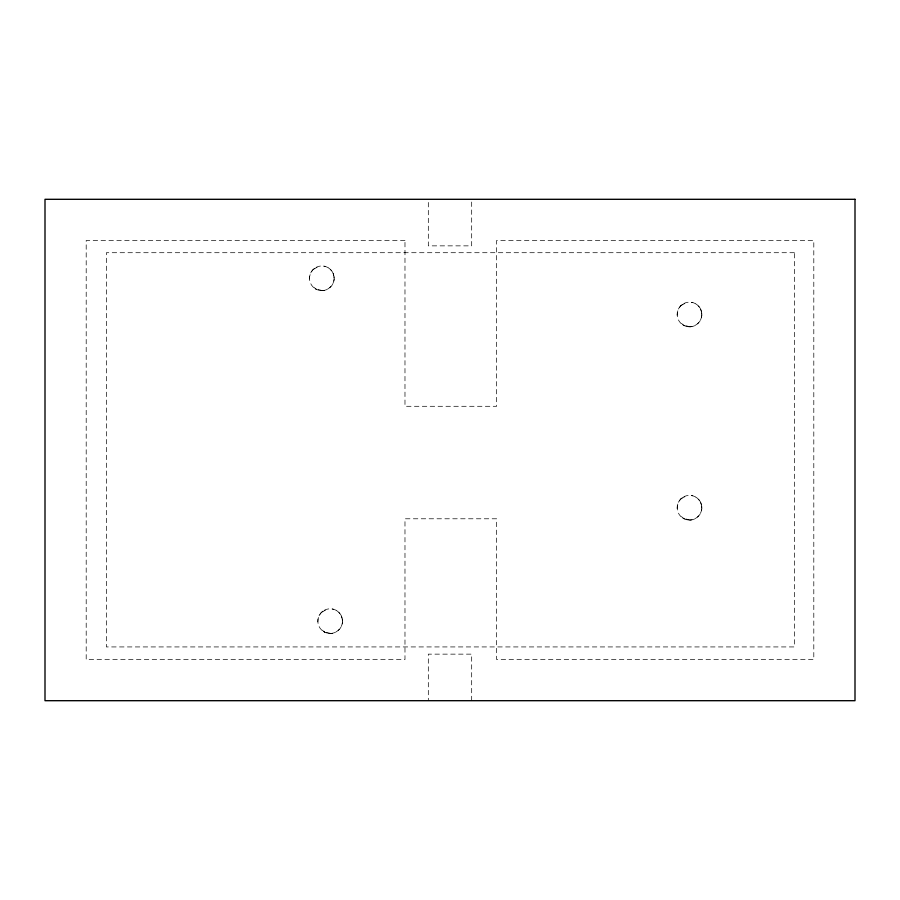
<?xml version="1.0" encoding="UTF-8"?>
<svg xmlns="http://www.w3.org/2000/svg" width="900" height="900" viewBox="0 0 900 900"><rect width="100%" height="100%" fill="white"/><g stroke="black" fill="none" stroke-linecap="round" stroke-linejoin="round"><path stroke-width="0.67" stroke-dasharray="4.5 3.38" d="M314.606 268.267C310.624 271.148 308.745 276.345 309.814 281.126M322.954 611.111C318.971 614.002 317.093 619.2 318.161 623.981M682.29 304.47C678.308 307.35 676.429 312.548 677.498 317.329M682.29 497.7C678.308 500.58 676.429 505.777 677.498 510.57M313.178 269.471L318.994 266.265L318.274 266.456M680.861 305.662L686.666 302.456L685.946 302.659M321.536 612.315L327.341 609.109L326.621 609.311M680.861 498.904L686.666 495.697L685.946 495.889M319.86 290.475C326.88 291.746 333.495 286.11 334.159 279.146L334.035 280.26C334.733 273.645 330.57 267.109 323.809 266.085M687.544 326.678C694.564 327.949 701.168 322.312 701.842 315.338L701.707 316.451C702.416 309.836 698.242 303.3 691.481 302.287M687.544 519.919C694.564 521.179 701.168 515.543 701.842 508.579L701.707 509.692C702.416 503.077 698.242 496.541 691.481 495.517M328.219 633.33C335.228 634.59 341.843 628.965 342.506 621.99L342.382 623.104C343.08 616.489 338.918 609.952 332.156 608.94M690.143 326.824L683.021 325.001L684.337 325.699L679.725 322.009M322.47 290.621L315.349 288.799L316.665 289.507L312.041 285.817M690.143 520.054L683.021 518.231L684.337 518.94L679.725 515.25M330.817 633.476L323.696 631.643L325.012 632.351L320.389 628.661M700.83 309.521L701.539 311.636M700.83 502.751L701.539 504.877M333.146 273.319L333.855 275.434M341.494 616.163L342.202 618.289M471.679 202.039L471.679 245.857L428.321 245.857L428.321 199.305M471.679 700.695L471.679 654.143L428.321 654.143L428.321 700.695M404.978 240.502L86.198 240.502L86.198 659.498L404.978 659.498L404.978 518.783L496.609 518.783L496.609 659.498L813.803 659.498L813.803 240.502L496.609 240.502L496.609 406.294L404.978 406.294L404.978 240.502M794.374 252.709L106.403 252.709L106.403 646.931L794.374 646.931L794.374 252.709M682.774 518.074A12.353 12.353 0 0 0 701.854 508.376A12.353 12.353 0 0 0 683.91 496.71A12.353 12.353 0 0 0 682.774 518.074M682.774 324.844A12.353 12.353 0 0 0 701.854 315.135A12.353 12.353 0 0 0 683.91 303.469A12.353 12.353 0 0 0 682.774 324.844M315.101 288.641A12.353 12.353 0 0 0 334.17 278.944A12.353 12.353 0 0 0 316.238 267.278A12.353 12.353 0 0 0 315.101 288.641M323.449 631.485A12.353 12.353 0 0 0 342.517 621.788A12.353 12.353 0 0 0 324.585 610.121A12.353 12.353 0 0 0 323.449 631.485"/><path stroke-width="1.35" d="M855 199.305L45 199.305L45 700.695L855 700.695L855 199.305"/></g></svg>
